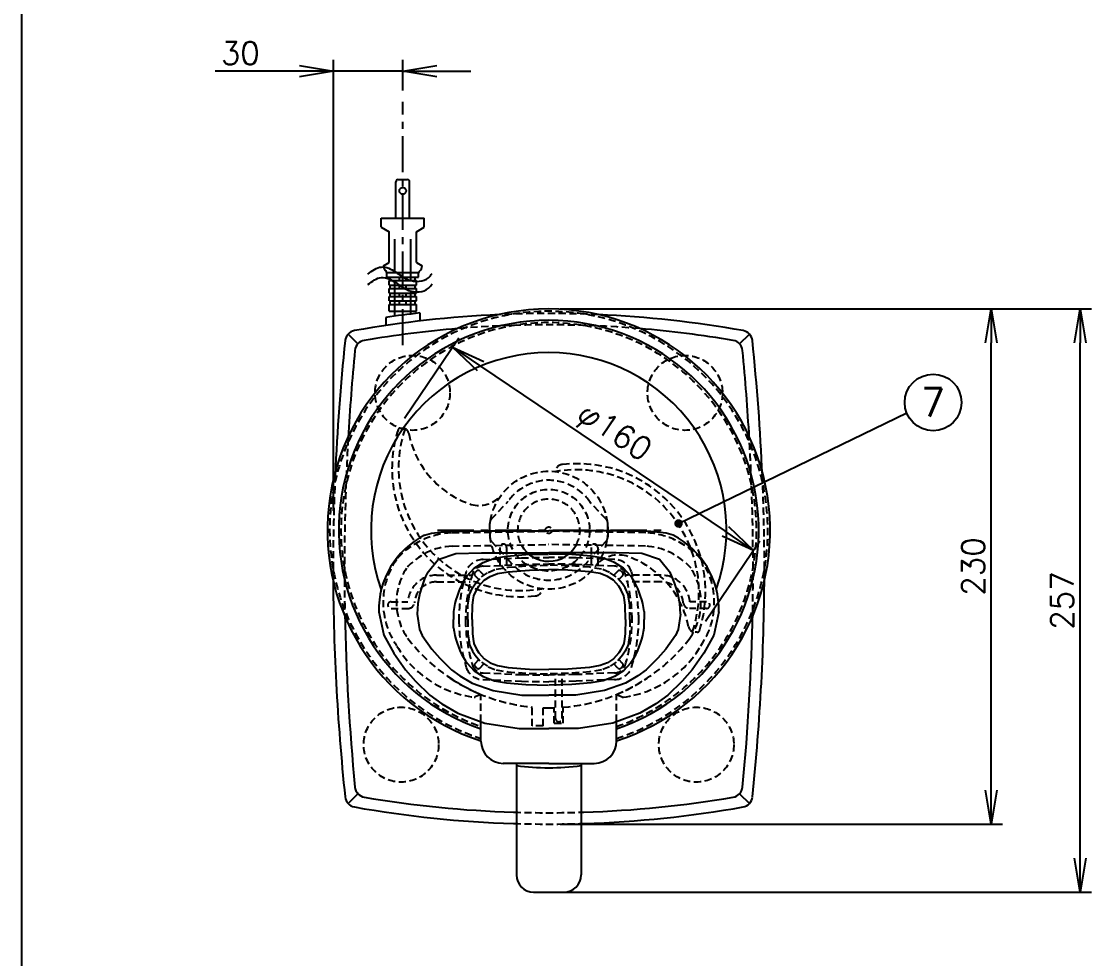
# Model space of a CAD drawing. Extents: x 115 to 2025, y 0 to 1377.
# Drawn here: x 115 to 586.4, y 636.4 to 1049.4 of the extents above; entities that cross this region are included whole.
import ezdxf
from ezdxf.enums import TextEntityAlignment as Align

# ---------------------------------------------------------------- set-up
doc = ezdxf.new("R2010")
doc.units = 0
doc.header["$LTSCALE"] = 0.5
doc.header["$PDMODE"] = 3
doc.linetypes.add('CENTER', pattern=[50.8, 31.75, -6.35, 6.35, -6.35])
doc.linetypes.add('HIDDEN', pattern=[9.525, 6.35, -3.175])
doc.layers.get('0').update_dxf_attribs({"linetype": 'CONTINUOUS'})
doc.layers.get('DEFPOINTS').update_dxf_attribs({"linetype": 'CONTINUOUS'})
for name, color, linetype in [('DANMEN', 7, 'CONTINUOUS'), ('KIKI-2D2', 7, 'CONTINUOUS'), ('SUNPOU', 7, 'CONTINUOUS'), ('WAKU', 7, 'CONTINUOUS')]:
    doc.layers.add(name, color=color, linetype=linetype)
doc.styles.get("Standard").update_dxf_attribs({"font": 'ROMANS', "bigfont": 'EXTFONT.shx'})
doc.dimstyles.get("Standard").update_dxf_attribs({"dimscale": 5, "dimtxt": 2, "dimasz": 3, "dimexe": 1, "dimexo": 1, "dimgap": 0.6, "dimtad": 3, "dimdec": 1, "dimzin": 0, "dimdsep": 46, "dimtxsty": 'STANDARD', "dimblk1": 'OPEN', "dimblk2": 'OPEN', "dimsah": 1, "dimcen": 1.5, "dimclrd": 7, "dimclre": 7, "dimclrt": 7, "dimadec": 0, "dimazin": 0, "dimtfac": 1, "dimtdec": 1, "dimtmove": 0, "dimatfit": 0, "dimldrblk": 'DOTSMALL', "dimfxl": 1, "dimtvp": 1, "dimtolj": 1, "dimtzin": 0, "dimarcsym": 0})

# ---------------------------------------------------------------- blocks, each defined once
blk = doc.blocks.new('_OPEN')
at = {"color": 0, "linetype": 'ByBlock'}
for p, q in [((-1, 0.167), (0, 0)), ((0, 0), (-1, -0.167)), ((0, 0), (-1, 0))]:
    blk.add_line(p, q, dxfattribs=at)
blk = doc.blocks.new('*D59')
at = {"layer": 'DEFPOINTS', "color": 0}
for p in [(347.26, 922.71), (581.35, 922.71), (347.26, 665.71)]:
    blk.add_point(p, dxfattribs=at)
at = {"layer": 'SUNPOU', "color": 7, "lineweight": -2}
for p, q in [((352.26, 922.71), (586.35, 922.71)), ((581.35, 680.71), (581.35, 907.71)), ((352.26, 665.71), (586.35, 665.71))]:
    blk.add_line(p, q, dxfattribs=at)
at = {"layer": 'SUNPOU', "color": 7, "lineweight": -2, "xscale": 15, "yscale": 15, "zscale": 15}
for p, rotation in [((581.35, 922.71), 90), ((581.35, 665.71), 270)]:
    blk.add_blockref('_OPEN', p, dxfattribs=dict(at, rotation=rotation))
at = {"layer": 'SUNPOU', "color": 7, "insert": (573.35, 794.21), "char_height": 10, "attachment_point": 5, "rotation": 90}
blk.add_mtext('\\A1;257', dxfattribs=at)
blk = doc.blocks.new('_DotSmall')
at = {"color": 0, "linetype": 'ByBlock', "const_width": 0.5}
blk.add_lwpolyline([(-0.0625, 0, 1), (0.0625, 0, 1)], format="xyb", close=True, dxfattribs=at)
blk = doc.blocks.new('*D60')
at = {"layer": 'DEFPOINTS', "color": 0}
for p in [(347.26, 922.71), (542.15, 922.71), (347.26, 695.71)]:
    blk.add_point(p, dxfattribs=at)
at = {"layer": 'SUNPOU', "color": 7, "lineweight": -2}
for p, q in [((352.26, 922.71), (547.15, 922.71)), ((542.15, 710.71), (542.15, 907.71)), ((352.26, 695.71), (547.15, 695.71))]:
    blk.add_line(p, q, dxfattribs=at)
at = {"layer": 'SUNPOU', "color": 7, "lineweight": -2, "xscale": 15, "yscale": 15, "zscale": 15}
for p, rotation in [((542.15, 922.71), 90), ((542.15, 695.71), 270)]:
    blk.add_blockref('_OPEN', p, dxfattribs=dict(at, rotation=rotation))
at = {"layer": 'SUNPOU', "color": 7, "insert": (534.15, 809.21), "char_height": 10, "attachment_point": 5, "rotation": 90}
blk.add_mtext('\\A1;230', dxfattribs=at)
blk = doc.blocks.new('*D61')
at = {"layer": 'DEFPOINTS', "color": 0}
for p in [(252.51, 1027.47), (282.96, 1014.01), (252.51, 828.79)]:
    blk.add_point(p, dxfattribs=at)
at = {"layer": 'SUNPOU', "color": 7, "lineweight": -2}
for p, q in [((252.51, 833.79), (252.51, 1032.47)), ((282.96, 1019.01), (282.96, 1032.47)), ((237.51, 1027.47), (200.32, 1027.47)), ((282.96, 1027.47), (252.51, 1027.47)), ((297.96, 1027.47), (312.96, 1027.47))]:
    blk.add_line(p, q, dxfattribs=at)
at = {"layer": 'SUNPOU', "color": 7, "lineweight": -2, "xscale": 15, "yscale": 15, "zscale": 15}
blk.add_blockref('_OPEN', (252.51, 1027.47), dxfattribs=at)
at = {"layer": 'SUNPOU', "color": 7, "lineweight": -2, "xscale": 15, "yscale": 15, "zscale": 15, "rotation": 180}
blk.add_blockref('_OPEN', (282.96, 1027.47), dxfattribs=at)
at = {"layer": 'SUNPOU', "color": 7, "insert": (211.42, 1035.47), "char_height": 10, "attachment_point": 5}
blk.add_mtext('\\A1;30', dxfattribs=at)
blk = doc.blocks.new('*D62')
at = {"layer": 'DEFPOINTS', "color": 0}
for p in [(280.95, 870.47), (437.45, 816.34), (413.57, 780.96)]:
    blk.add_point(p, dxfattribs=at)
at = {"layer": 'SUNPOU', "color": 7, "lineweight": -2}
for p, q in [((283.74, 874.61), (307.62, 909.99)), ((317.26, 897.46), (425.01, 824.73)), ((416.36, 785.1), (440.24, 820.48))]:
    blk.add_line(p, q, dxfattribs=at)
at = {"layer": 'SUNPOU', "color": 7, "lineweight": -2, "xscale": 15, "yscale": 15, "zscale": 15}
for p, rotation in [((304.83, 905.85), 145.9836778707918), ((437.45, 816.34), 325.9836778707918)]:
    blk.add_blockref('_OPEN', p, dxfattribs=dict(at, rotation=rotation))
at = {"layer": 'SUNPOU', "color": 7, "insert": (375.61, 867.72), "char_height": 10, "attachment_point": 5, "rotation": 325.9837}
blk.add_mtext('\\A1;φ160', dxfattribs=at)

msp = doc.modelspace()

# ---------------------------------------------------------------- linework, layer by layer
at = {"color": 2}
for p, q in [((290.46, 920.93), (290.46, 917.41)), ((275.46, 918.96), (275.46, 915.43)), ((258.87, 911.67), (263.2, 907.34)), ((431.31, 907.34), (435.64, 911.67)), ((263.2, 709.08), (258.87, 704.76)), ((431.31, 709.08), (435.64, 704.76))]:
    msp.add_line(p, q, dxfattribs=at)
at = {"color": 4, "linetype": 'HIDDEN'}
for centre in [(287.26, 885.71), (407.26, 885.71), (282.26, 730.71), (412.26, 730.71)]:
    msp.add_circle(centre, 16.5, dxfattribs=at)
at = {"color": 2}
for centre, radius, start, end in [((347.26, 825.21), 97.5, 287.824, 252.176), ((347.26, 430.29), 490.42, 92.5498, 100.0518), ((347.26, 430.29), 493.92, 96.6037, 98.3587), ((347.26, 430.29), 490.42, 79.9481, 87.4502), ((347.26, 825.21), 92.5, 288.822, 251.178), ((262.53, 908.26), 5, 100.0518, 174.053), ((347.26, 430.29), 485.42, 94.7329, 99.6335), ((347.26, 430.29), 485.42, 80.3664, 85.2671), ((431.98, 908.26), 5, 5.9624, 79.9481), ((1235.64, 806.89), 983.37, 174.05303, 177.52464), ((266.86, 903.94), 5, 99.6335, 174.5089), ((427.65, 903.94), 5, 5.5069, 80.3664), ((-538.51, 806.9), 980.77, 2.478, 5.96235), ((1262.62, 808.21), 1005.35, 174.50887, 176.71714), ((-565.24, 808.21), 1002.5, 3.29083, 5.50687), ((1235.64, 809.53), 983.37, 180.07679, 185.94697), ((-538.51, 809.52), 980.77, 354.03765, 359.9235), ((1262.62, 808.21), 1005.35, 181.1263, 185.49113), ((-565.24, 808.21), 1002.5, 354.49313, 358.90654), ((266.86, 712.49), 5, 185.4911, 260.3665), ((427.65, 712.49), 5, 279.6336, 354.4931), ((262.53, 708.16), 5, 185.947, 259.9482), ((347.26, 1186.13), 485.42, 260.3665, 268.1702), ((347.26, 1186.13), 485.42, 271.8298, 279.6336), ((431.98, 708.16), 5, 280.0519, 354.0376), ((347.26, 1186.13), 490.42, 259.9482, 268.1888), ((347.26, 1186.13), 490.42, 271.8299, 280.0519)]:
    msp.add_arc(centre, radius, start, end, dxfattribs=at)
at = {"color": 2, "linetype": 'HIDDEN'}
for centre, radius, start, end in [((347.26, 825.21), 96.5, 288.0151, 251.9849), ((347.26, 430.29), 490.42, 87.4502, 92.5498), ((347.26, 825.21), 91.5, 289.0355, 250.9645), ((347.26, 430.29), 485.42, 85.2671, 94.7329), ((1262.62, 808.21), 1005.35, 176.71714, 180), ((-565.24, 808.21), 1002.5, 0, 3.29083), ((1235.64, 806.89), 983.37, 177.52464, 179.92321), ((-538.51, 806.9), 980.77, 0.0765, 2.478), ((1262.62, 808.21), 1005.35, 180, 181.09237), ((-565.24, 808.21), 1002.5, 358.90654, 0), ((347.26, 1186.13), 485.42, 268.1702, 271.8298), ((347.26, 1186.13), 490.42, 268.1888, 271.8299)]:
    msp.add_arc(centre, radius, start, end, dxfattribs=at)
at = {"layer": 'DANMEN', "color": 2, "linetype": 'CENTER'}
for p, q in [((282.96, 906.77), (282.96, 1014.01)), ((298.33, 825.21), (397.4, 825.21))]:
    msp.add_line(p, q, dxfattribs=at)
at = {"layer": 'DANMEN', "color": 2, "linetype": 'HIDDEN'}
for p, q in [((281.84, 870.21), (282.71, 870.21)), ((321.93, 830.04), (329.08, 837.62)), ((372.59, 830.04), (365.43, 837.62)), ((321.26, 825.21), (321.26, 828.15)), ((321.26, 825.21), (321.26, 822.28)), ((373.26, 825.21), (373.26, 828.15)), ((373.26, 825.21), (373.26, 822.28)), ((304.57, 824.08), (347.24, 824.75)), ((321.93, 820.39), (329.08, 812.8)), ((389.95, 824.08), (347.27, 824.75)), ((372.59, 820.39), (365.43, 812.8)), ((304.66, 818.21), (347.33, 818.88)), ((325.77, 817.64), (325.77, 809.64)), ((328.7, 817.64), (328.7, 809.79)), ((389.85, 818.21), (347.18, 818.88)), ((365.89, 817.64), (365.89, 809.79)), ((368.82, 817.64), (368.82, 809.64)), ((315.5, 807.22), (314.81, 806.52)), ((316.89, 807.22), (318.7, 805.4)), ((377.7, 807.22), (375.89, 805.4)), ((379.09, 807.22), (379.78, 806.52)), ((297.88, 805.41), (313.52, 805.41)), ((297.88, 802.47), (312.71, 802.47)), ((314.81, 805.14), (316.49, 803.46)), ((379.78, 805.14), (378.1, 803.46)), ((396.71, 805.41), (381.07, 805.41)), ((396.71, 802.47), (381.88, 802.47)), ((344.26, 799.29), (344.26, 799.38)), ((277.82, 793.67), (285.2, 793.67)), ((416.77, 793.67), (409.39, 793.67)), ((277.82, 790.73), (285.38, 790.73)), ((416.77, 790.73), (409.21, 790.73)), ((412.68, 780.21), (411.81, 780.21)), ((314.81, 766.54), (316.49, 768.22)), ((315.5, 764.46), (314.81, 765.16)), ((316.89, 764.46), (318.7, 766.28)), ((377.7, 764.46), (375.89, 766.28)), ((379.78, 766.54), (378.1, 768.22)), ((379.09, 764.46), (379.78, 765.16)), ((350.23, 742.3), (350.23, 761.42)), ((353.17, 742.3), (353.17, 761.47)), ((317.41, 752.84), (314.92, 751.71)), ((317.41, 740.84), (317.41, 752.84)), ((377.1, 752.84), (379.6, 751.71)), ((377.1, 740.81), (377.1, 752.84)), ((339.92, 738.95), (339.92, 747.28)), ((344.81, 738.95), (344.81, 746.97)), ((349.7, 740.12), (349.7, 746.97)), ((353.62, 740.12), (353.62, 747.19)), ((349.7, 740.12), (353.62, 740.12)), ((344.81, 738.95), (339.92, 738.95))]:
    msp.add_line(p, q, dxfattribs=at)
at = {"layer": 'DANMEN', "color": 2}
for q in [(347.18, 818.88), (347.33, 818.88)]:
    msp.add_line((347.26, 818.87), q, dxfattribs=at)
at = {"layer": 'DANMEN', "color": 2, "linetype": 'HIDDEN'}
for points in [[(318.18, 812.25), (335.24, 813.05), (347.25, 813.24)], [(376.41, 812.25), (359.35, 813.05), (347.34, 813.24)], [(314.83, 801.59), (317.58, 804.68), (320.62, 806.62), (324.09, 808.06), (329.2, 808.86), (338.74, 809.61), (347.25, 809.81)], [(318.32, 809.32), (335.33, 810.11), (347.3, 810.3)], [(376.27, 809.32), (359.26, 810.11), (347.3, 810.3)], [(379.76, 801.59), (377.01, 804.68), (373.97, 806.62), (370.5, 808.06), (365.39, 808.86), (355.85, 809.61), (347.34, 809.81)], [(311.58, 785.87), (311.67, 792.17), (312.03, 794.79), (312.4, 796.93), (313.65, 799.77), (314.83, 801.59)], [(383.01, 785.87), (382.92, 792.17), (382.56, 794.79), (382.19, 796.93), (380.94, 799.77), (379.76, 801.59)], [(311.58, 785.81), (311.67, 779.52), (312.03, 776.89), (312.4, 774.75), (313.65, 771.91), (314.83, 770.09)], [(383.01, 785.81), (382.92, 779.52), (382.56, 776.89), (382.19, 774.75), (380.94, 771.91), (379.76, 770.09)], [(314.83, 770.09), (317.58, 767), (320.62, 765.06), (324.09, 763.62), (329.2, 762.83), (338.74, 762.07), (347.25, 761.87)], [(379.76, 770.09), (377.01, 767), (373.97, 765.06), (370.5, 763.62), (365.39, 762.83), (355.85, 762.07), (347.34, 761.87)], [(318.18, 759.43), (335.24, 758.63), (347.25, 758.44)], [(318.32, 762.36), (335.33, 761.57), (347.3, 761.38)], [(376.27, 762.36), (359.26, 761.57), (347.3, 761.38)], [(376.41, 759.43), (359.35, 758.63), (347.34, 758.44)]]:
    msp.add_lwpolyline(points, dxfattribs=at)
for radius in [26, 18, 1.47]:
    msp.add_circle((347.26, 825.21), radius, dxfattribs=at)
for centre, radius, start, end in [((334.65, 852.35), 56.44, 162.2928, 276.7192), ((281.84, 869.21), 1, 90, 162.2928), ((335.06, 852.56), 53.97, 161.2186, 279.8162), ((282.71, 867.21), 3, 11.1391, 90), ((326.21, 875.78), 41.34, 191.1391, 251.5985), ((353.26, 851.13), 3, 90.0111, 180), ((359.86, 798.07), 56.44, 342.2928, 96.7192), ((359.46, 797.86), 53.97, 341.2186, 99.8162), ((347.26, 825.21), 22, 34.6235, 145.3765), ((316.49, 849.26), 13.14, 255.3072, 316.4687), ((326.75, 839.51), 3, 320.9472, 325.1021), ((347.26, 825.21), 13.7, 331.5541, 209.0092), ((367.76, 839.51), 3, 214.8979, 219.0528), ((324.26, 828.15), 3, 140.9472, 180), ((370.26, 828.15), 3, 0, 39.0528), ((347.26, 825.21), 21.53, 359.8336, 0.1664), ((306.18, 789.56), 34.57, 93.0455, 138.9013), ((324.26, 822.28), 3, 180, 219.0528), ((370.26, 822.28), 3, 320.9472, 0), ((388.33, 789.56), 34.57, 41.0987, 86.9545), ((306.18, 789.56), 28.69, 93.0455, 138.9013), ((327.24, 817.64), 1.47, 0, 180), ((367.35, 817.64), 1.47, 0, 180), ((388.33, 789.56), 28.69, 41.0987, 86.9545), ((307.91, 793.38), 33.59, 145.768, 214.6309), ((318.32, 804.43), 7.83, 90, 160.1579), ((347.26, 825.21), 22, 214.6235, 325.3765), ((327.19, 811.22), 2.94, 34.8979, 39.0528), ((378.02, 801.16), 13.14, 75.3072, 136.4687), ((376.27, 804.43), 7.83, 19.8421, 90), ((368.3, 774.65), 41.34, 11.1391, 71.5985), ((386.6, 793.38), 33.59, 325.3691, 34.232), ((308.06, 793.43), 27.87, 147.469, 214.5525), ((381.68, 785.28), 74.01, 162.9769, 179.5477), ((381.68, 785.28), 71.08, 162.9769, 179.5477), ((318.32, 804.43), 4.89, 90, 160.1579), ((315.5, 805.83), 0.979, 135, 225), ((316.2, 806.52), 0.979, 45, 135), ((376.27, 804.43), 4.89, 19.8421, 90), ((378.39, 806.52), 0.979, 45, 135), ((379.09, 805.83), 0.979, 315, 45), ((312.91, 785.28), 71.08, 0.4523, 17.0231), ((312.91, 785.28), 74.01, 0.4523, 17.0231), ((386.45, 793.43), 27.87, 325.4475, 32.531), ((297.88, 792.69), 12.72, 90, 175.5883), ((297.88, 792.69), 9.78, 90, 176.9233), ((396.71, 792.69), 12.72, 4.4117, 90), ((396.71, 792.69), 9.78, 3.0767, 90), ((341.26, 799.29), 3, 270.0111, 0), ((277.82, 792.2), 1.47, 90, 270), ((285.21, 793.66), 2.94, 273.2961, 351.2127), ((409.38, 793.66), 2.94, 188.7873, 266.7039), ((416.77, 792.2), 1.47, 270, 90), ((381.68, 786.4), 74.01, 180.4523, 197.0231), ((381.68, 786.4), 71.08, 180.4523, 197.0231), ((312.91, 786.4), 71.08, 342.9769, 359.5477), ((312.91, 786.4), 74.01, 342.9769, 359.5477), ((411.81, 783.21), 3, 191.1391, 270), ((412.68, 781.21), 1, 270, 342.2928), ((320.38, 797.65), 46.41, 210.4045, 262.5787), ((347.26, 825.21), 78.28, 217.4416, 247.5889), ((347.26, 825.21), 78.28, 292.4111, 322.5584), ((374.13, 797.65), 46.41, 277.4213, 329.5955), ((318.32, 767.25), 7.83, 199.8421, 270), ((318.32, 767.25), 4.89, 199.8421, 270), ((316.2, 765.16), 0.979, 225, 315), ((376.27, 767.25), 4.89, 270, 340.1579), ((376.27, 767.25), 7.83, 270, 340.1579), ((378.39, 765.16), 0.979, 225, 315), ((379.09, 765.85), 0.979, 315, 45), ((347.26, 825.21), 78.28, 236.3767, 264.6206), ((347.26, 825.21), 78.28, 274.6604, 303.6233), ((314.51, 752.6), 0.979, 262.5787, 294.3803), ((380, 752.6), 0.979, 245.6197, 277.4213), ((347.26, 825.21), 78.28, 268.2092, 270), ((347.26, 825.21), 78.28, 268.2092, 270), ((347.26, 825.21), 78.28, 270, 271.7908), ((347.26, 825.21), 78.28, 270, 271.7908), ((351.7, 742.3), 1.47, 180, 0)]:
    msp.add_arc(centre, radius, start, end, dxfattribs=at)
at = {"layer": 'DANMEN', "color": 2}
for centre, radius, start, end in [((347.26, 825.21), 13.7, 209.0092, 331.5541), ((315.5, 765.85), 0.979, 135, 225)]:
    msp.add_arc(centre, radius, start, end, dxfattribs=at)
at = {"layer": 'KIKI-2D2', "color": 2}
for p, q in [((279.96, 962.73), (279.96, 978.73)), ((280.96, 979.73), (284.96, 979.73)), ((285.96, 962.73), (285.96, 978.73)), ((273.46, 962.73), (292.46, 962.73)), ((273.46, 958.73), (273.46, 962.73)), ((292.46, 958.73), (292.46, 962.73)), ((273.46, 958.73), (276.96, 956.73)), ((288.96, 956.73), (292.46, 958.73)), ((276.96, 943.23), (276.96, 956.73)), ((279.46, 939.25), (279.46, 953.51)), ((286.46, 935.24), (286.46, 953.51)), ((288.96, 943.23), (288.96, 956.73)), ((274.46, 941.73), (276.96, 943.23)), ((288.96, 943.23), (291.46, 941.73)), ((275.95, 938.73), (289.96, 938.73)), ((275.96, 936.73), (275.96, 938.61)), ((289.96, 936.73), (289.96, 938.61)), ((275.96, 936.73), (277.46, 936.73)), ((276.96, 935.23), (277.46, 935.23)), ((276.96, 933.23), (276.96, 935.23)), ((277.46, 935.23), (277.46, 936.73)), ((277.46, 936.73), (288.46, 936.73)), ((277.46, 935.23), (288.46, 935.23)), ((279.46, 919.54), (279.46, 934.61)), ((281.46, 935.23), (281.46, 936.73)), ((284.46, 935.23), (284.46, 936.73)), ((288.46, 936.73), (289.96, 936.73)), ((288.46, 935.23), (288.46, 936.73)), ((288.46, 935.23), (288.96, 935.23)), ((288.96, 933.23), (288.96, 935.23)), ((276.96, 933.23), (277.46, 933.23)), ((276.96, 931.73), (277.46, 931.73)), ((276.96, 929.73), (276.96, 931.73)), ((276.96, 929.73), (277.46, 929.73)), ((277.46, 931.73), (277.46, 933.23)), ((277.46, 933.23), (288.46, 933.23)), ((277.46, 931.73), (288.46, 931.73)), ((277.46, 928.23), (277.46, 929.73)), ((277.46, 929.73), (288.46, 929.73)), ((281.46, 931.73), (281.46, 933.23)), ((281.46, 928.23), (281.46, 929.73)), ((284.46, 931.73), (284.46, 933.23)), ((284.46, 928.23), (284.46, 929.73)), ((286.46, 920.45), (286.46, 930.61)), ((288.46, 933.23), (288.96, 933.23)), ((288.46, 931.73), (288.46, 933.23)), ((288.46, 931.73), (288.96, 931.73)), ((288.46, 929.73), (288.96, 929.73)), ((288.46, 928.23), (288.46, 929.73)), ((288.96, 929.73), (288.96, 931.73)), ((276.96, 928.23), (277.46, 928.23)), ((276.96, 926.23), (276.96, 928.23)), ((276.96, 926.23), (277.46, 926.23)), ((276.96, 921.73), (276.96, 924.73)), ((276.96, 924.73), (277.46, 924.73)), ((277.46, 928.23), (288.46, 928.23)), ((277.46, 924.73), (277.46, 926.23)), ((277.46, 926.23), (288.46, 926.23)), ((277.46, 924.73), (288.46, 924.73)), ((281.46, 924.73), (281.46, 926.23)), ((284.46, 924.73), (284.46, 926.23)), ((288.46, 928.23), (288.96, 928.23)), ((288.46, 926.23), (288.96, 926.23)), ((288.46, 924.73), (288.46, 926.23)), ((288.46, 924.73), (288.96, 924.73)), ((288.96, 926.23), (288.96, 928.23)), ((288.96, 921.73), (288.96, 924.73)), ((276.96, 921.73), (288.96, 921.73)), ((317.41, 732.25), (317.41, 740.84)), ((377.1, 732.25), (377.1, 740.81)), ((347.26, 722.47), (327.2, 722.47)), ((333.01, 722.47), (333.01, 679.84)), ((347.26, 722.47), (367.32, 722.47)), ((361.51, 722.47), (361.51, 679.84)), ((333.01, 679.84), (333.01, 673.31)), ((361.51, 679.84), (361.51, 673.31)), ((340.61, 665.71), (353.91, 665.71))]:
    msp.add_line(p, q, dxfattribs=at)
for points in [[(292.5, 822.96), (295.67, 823.86), (302.36, 824.65), (317.53, 824.98), (328.51, 824.98), (338.53, 824.98), (347.3, 824.98)], [(402.09, 822.96), (398.92, 823.86), (392.23, 824.65), (377.06, 824.98), (366.08, 824.98), (356.06, 824.98), (347.3, 824.98)], [(293.72, 806.3), (298.61, 812.23), (306.35, 814.95), (317.64, 815.19), (328.51, 815.19), (338.53, 815.19), (347.3, 815.19)], [(311.37, 805.09), (314.38, 808.44), (318.35, 810.98), (323.37, 812.9), (328.69, 813.73), (337.18, 814.48), (347.13, 814.71)], [(400.87, 806.3), (395.98, 812.23), (388.24, 814.95), (376.95, 815.19), (366.08, 815.19), (356.06, 815.19), (347.3, 815.19)], [(383.22, 805.09), (380.21, 808.44), (376.24, 810.98), (371.22, 812.9), (365.9, 813.73), (357.41, 814.48), (347.46, 814.71)], [(316.47, 800.52), (318.85, 803.18), (321.52, 804.88), (324.62, 806.16), (329.43, 806.91), (338.85, 807.65), (347.3, 807.86)], [(378.12, 800.52), (375.74, 803.18), (373.07, 804.88), (369.97, 806.16), (365.16, 806.91), (355.74, 807.65), (347.3, 807.86)], [(309.69, 802.57), (310.59, 804.01), (311.37, 805.09)], [(384.9, 802.57), (384, 804.01), (383.22, 805.09)], [(313.54, 785.84), (313.63, 792.02), (313.96, 794.5), (314.29, 796.36), (315.38, 798.83), (316.47, 800.52)], [(381.05, 785.84), (380.96, 792.02), (380.63, 794.5), (380.3, 796.36), (379.21, 798.83), (378.12, 800.52)], [(272.44, 789.27), (274.69, 778.96), (279, 771.04), (284.22, 763.73), (288.61, 758.72), (294.88, 752.45), (300.11, 748.69), (307.21, 744.52), (319.07, 740.24), (334.27, 737.89), (347.3, 737.89)], [(289.24, 788.26), (290.38, 781.47), (291.46, 778.85), (295.74, 772.86), (299.33, 768.76), (304.42, 763.67), (308.13, 761), (313.47, 757.86), (322.71, 754.53), (335.4, 752.57), (347.3, 752.57)], [(305.34, 789.43), (305.31, 789.27), (305.28, 787.78), (305.28, 785.84)], [(422.15, 789.27), (419.9, 778.96), (415.59, 771.04), (410.37, 763.73), (405.98, 758.72), (399.71, 752.45), (394.48, 748.69), (387.38, 744.52), (375.52, 740.24), (360.32, 737.89), (347.3, 737.89)], [(405.35, 788.26), (404.21, 781.47), (403.13, 778.85), (398.85, 772.86), (395.26, 768.76), (390.17, 763.67), (386.46, 761), (381.12, 757.86), (371.88, 754.53), (359.19, 752.57), (347.3, 752.57)], [(389.25, 789.43), (389.28, 789.27), (389.31, 787.78), (389.31, 785.84)], [(305.34, 782.25), (305.31, 782.41), (305.28, 783.9), (305.28, 785.84)], [(313.54, 785.84), (313.63, 779.66), (313.96, 777.18), (314.29, 775.33), (315.38, 772.85), (316.47, 771.16)], [(381.05, 785.84), (380.96, 779.66), (380.63, 777.18), (380.3, 775.33), (379.21, 772.85), (378.12, 771.16)], [(389.25, 782.25), (389.28, 782.41), (389.31, 783.9), (389.31, 785.84)], [(309.69, 769.11), (310.59, 767.67), (311.37, 766.59)], [(316.47, 771.16), (318.85, 768.51), (321.52, 766.8), (324.62, 765.52), (329.43, 764.77), (338.85, 764.03), (347.3, 763.82)], [(378.12, 771.16), (375.74, 768.51), (373.07, 766.8), (369.97, 765.52), (365.16, 764.77), (355.74, 764.03), (347.3, 763.82)], [(384.9, 769.11), (384, 767.67), (383.22, 766.59)], [(311.37, 766.59), (314.38, 763.24), (318.35, 760.7), (323.37, 758.78), (328.69, 757.95), (337.18, 757.2), (347.13, 756.97)], [(383.22, 766.59), (380.21, 763.24), (376.24, 760.7), (371.22, 758.78), (365.9, 757.95), (357.41, 757.2), (347.46, 756.97)]]:
    msp.add_lwpolyline(points, dxfattribs=at)
msp.add_circle((282.96, 974.73), 1.5, dxfattribs=at)
for centre, radius, start, end in [((280.96, 978.73), 1, 90, 180), ((284.96, 978.73), 1, 0, 90), ((277.46, 941.73), 3, 180, 231.3178), ((274.96, 938.61), 1, 0, 51.3178), ((290.96, 938.61), 1, 128.6822, 180), ((288.46, 941.73), 3, 308.6822, 0), ((347.26, 825.21), 78.28, 90, 199.5727), ((347.26, 825.21), 78.28, 340.5256, 90), ((309.24, 790.17), 36.82, 117.0542, 181.4085), ((385.35, 790.17), 36.82, 358.5915, 62.9458), ((333.72, 786.79), 44.5, 153.9948, 178.0957), ((360.87, 786.79), 44.5, 1.9043, 26.0052), ((341.01, 784.91), 35.95, 150.5695, 172.7655), ((353.58, 784.91), 35.95, 7.2345, 29.4305), ((341.01, 786.78), 35.95, 187.2345, 209.4305), ((353.58, 786.78), 35.95, 330.5695, 352.7655), ((327.2, 732.25), 9.79, 180, 270), ((367.32, 732.25), 9.79, 270, 0), ((347.26, 825.7), 105.19, 262.2142, 277.7858), ((340.61, 673.31), 7.6, 180, 270), ((353.91, 673.31), 7.6, 270, 0)]:
    msp.add_arc(centre, radius, start, end, dxfattribs=at)
for points in [[(267.59, 938.06), (269.52, 939.54), (273.35, 942.49), (280.16, 939.16), (285.51, 934.44), (293.16, 934.58), (295.38, 937.7), (295.86, 938.37)], [(267.59, 933.42), (269.52, 934.91), (273.35, 937.86), (280.16, 934.53), (285.51, 929.81), (293.16, 929.95), (295.38, 933.06), (295.86, 933.74)]]:
    msp.add_open_spline(points, degree=3, knots=[0, 0, 0, 0, 6.745109, 13.401457, 20.028677, 28.874251, 31.32835, 31.32835, 31.32835, 31.32835], dxfattribs=at)
at = {"layer": 'SUNPOU'}
msp.add_circle((516.56, 881.5), 12.5, dxfattribs=at)
at = {"layer": 'WAKU', "color": 6}
msp.add_line((115, 1376.75), (115, 0), dxfattribs=at)

# ---------------------------------------------------------------- texts
at = {"layer": 'SUNPOU'}
msp.add_text('7', height=12.5, dxfattribs=at).set_placement((516.56, 881.5), align=Align.MIDDLE)

# ---------------------------------------------------------------- dimensions: what is measured, and where the dimension line sits
dim = msp.add_linear_dim(base=(252.51, 1027.47), p1=(282.96, 1014.01), p2=(252.51, 828.79), dimstyle='STANDARD', override={"dimdec": 0}, dxfattribs=at)
dim.commit()
dim.dimension.update_dxf_attribs({"geometry": '*D61', "text_midpoint": (211.42, 1035.47)})
dim = msp.add_linear_dim(base=(581.35, 922.71), p1=(347.26, 665.71), p2=(347.26, 922.71), angle=90, dimstyle='STANDARD', override={"dimdec": 0}, dxfattribs=at)
dim.commit()
dim.dimension.update_dxf_attribs({"geometry": '*D59', "text_midpoint": (581.35, 794.21), "dimtype": 160})
dim = msp.add_linear_dim(base=(542.15, 922.71), p1=(347.26, 695.71), p2=(347.26, 922.71), angle=90, text='230', dimstyle='STANDARD', override={"dimdec": 0}, dxfattribs=at)
dim.commit()
dim.dimension.update_dxf_attribs({"geometry": '*D60', "text_midpoint": (534.15, 809.21)})
dim = msp.add_aligned_dim(p1=(280.95, 870.47), p2=(413.57, 780.96), distance=42.69, text='φ<>', dimstyle='STANDARD', override={"dimdec": 0}, dxfattribs=at)
dim.commit()
dim.dimension.update_dxf_attribs({"geometry": '*D62', "text_midpoint": (375.61, 867.72)})

# ---------------------------------------------------------------- leaders
msp.add_leader([(404.44, 828.18), (504.92, 876.95)], dimstyle='STANDARD', override={"dimgap": 1, "dimtad": 0, "dimldrblk": 'DotSmall'}, dxfattribs=at)

doc.saveas('drawing.dxf')
